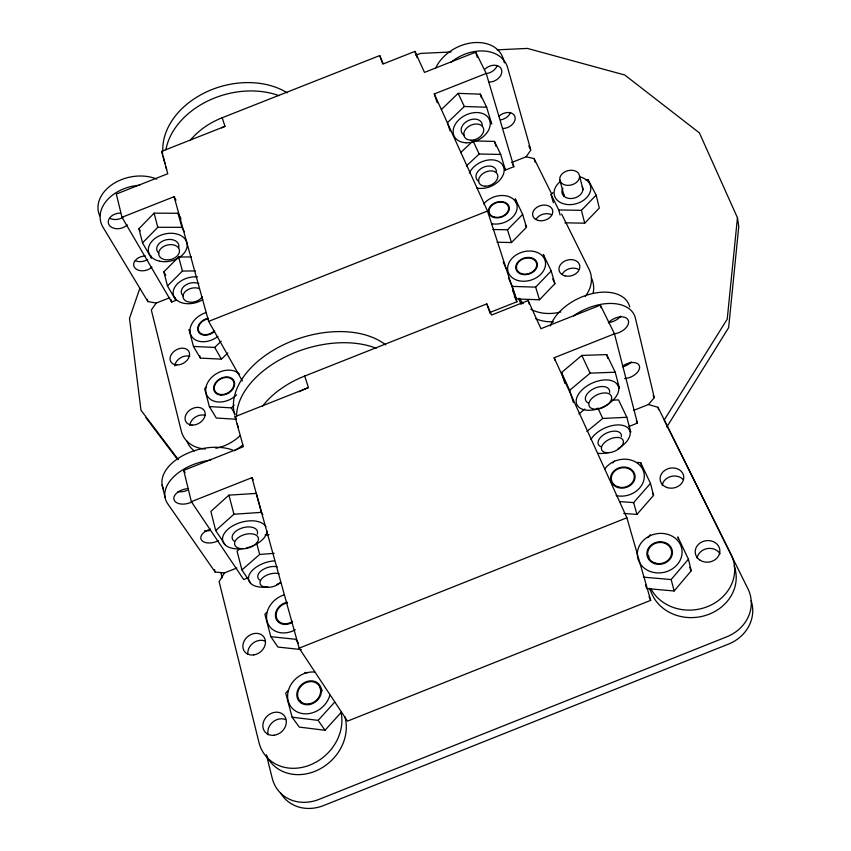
<?xml version="1.0" encoding="UTF-8"?>
<svg xmlns="http://www.w3.org/2000/svg" width="851" height="851" viewBox="0 0 851 851"><rect width="100%" height="100%" fill="white"/><g stroke="black" fill="none" stroke-linecap="round" stroke-linejoin="round"><path stroke-width="1.28" d="M497.197 49.837L527.46 48.422L624.762 75.005L699.405 132.905L737.455 217.76L727.222 319.146L664.184 420.043L747.912 588.743A40.274 35.933 -6.2 0 1 726.69 636.835L319.104 799.344A41.135 35.434 -44.5 0 1 272.235 778.293L266.459 755.156M139.841 288.351L129.49 318.38L140.979 410.225L178.284 459.551M236.855 568L224.504 572.904L219.122 581.627L258.991 742.529A44.858 38.231 -42.2 0 0 308.753 765.496A44.858 38.231 -42.2 0 0 341.091 712.574M666.78 427.042L728.647 327.646L738.753 226.536L737.455 217.76M169.668 297.754L156.19 303.084L151.329 310.009L181.295 431.042A38.21 28.86 -30.8 0 0 205.314 449.009M511.451 162.584L526.099 156.797L530.843 150.095L507.579 67.452A37.518 27.477 -26.8 0 0 450.743 62.474M645.537 584.743L646.632 588.552L674.152 590.988L691.225 570.787L688.427 559.192L677.832 536.885L678.407 539.226M643.335 577.148L671.152 579.552L688.427 559.192M633.665 410.395L648.43 404.523L654.281 397.672L635.399 318.157A43.401 26.232 -25.4 0 0 573.531 315.881M647.856 537.726L650.441 534.736M623.751 513.44L636.92 514.429L653.568 495.356L650.472 483.389L640.654 462.667L636.718 462.412M619.698 501.59L633.633 502.601L650.472 483.389M612.667 462.944L614.433 460.965M288.351 690.331L285.734 693.15L292.116 717.202L299.254 727.094L325.008 730.264L341.442 712.127M292.116 717.202L318.125 720.361L334.762 702.064M266.65 612.433L264.884 614.305L270.82 636.665L277.926 647.058L301.36 649.579M512.621 290.606L516.366 298.967L539.523 299.765L554.905 283.691L551.193 270.98L543.31 254.364L543.991 256.694M508.526 278.011L512.291 286.383L535.651 287.138L551.193 270.98M564.883 222.802L584.722 223.196L599.317 208.069L596.157 195.145L588.169 179.827L585.541 179.795M552.916 192.645L551.076 194.507L558.735 209.952L581.414 210.335L596.157 195.145M150.755 255.608L151.414 258.183L142.521 242.897L138.947 228.717L154.095 213.165L178.029 213.271L181.04 218.803M142.521 242.897L157.807 227.291L181.912 227.334L184.337 231.749M497.048 242.216L511.483 242.556L526.503 227.249L522.652 214.42L515.27 198.836L516.685 203.517M492.92 229.493L507.473 229.802L522.652 214.42M175.168 297.733L175.838 300.286L167.487 285.936L163.828 271.863L178.636 257.013L191.454 256.949M167.487 285.936L182.433 271.054L195.326 270.937M206.485 386.843L204.612 388.673L209.357 406.565L231.366 407.863L234.206 405.065M190.262 331.762L189.018 329.635L193.464 346.442L200.336 358.101L221.441 359.143L227.813 352.963M441.392 109.534L458.157 93.355L480.326 94.153L486.644 107.215L491.708 123.969L489.431 119.225M193.464 346.442L214.729 347.431L221.175 341.219M486.644 107.215L464.327 106.503L447.381 122.725L450.136 131.022M460.582 152.701L472.114 141.819M466.337 166.051L479.166 154.01L500.696 154.446L505.462 170.179L503.218 165.445M262.81 514.557L261.459 512.366L256.215 493.41L228.93 495.133L210.878 511.398L215.697 530.524L225.079 544.566M215.697 530.524L233.951 514.227L261.459 512.366M239.971 548.555L237.046 551.129L241.929 569.925L250.641 582.967M241.929 569.925L259.683 554.458L274.171 553.331M564.936 383.514L561.564 372.525L581.807 355.41L606.71 354.612L615.22 372.217L619.443 388.247L617.198 383.578M573.361 402.459L569.659 390.301L590.137 373.142L615.22 372.217M578.925 413.937L584.807 409.065M586.892 431.468L602.742 418.458L626.847 417.277L630.782 432.18L629.134 428.723M248.588 577.584L243.684 579.531L191.347 501.675L183.71 470.348L243.354 446.701L235.036 416.692L308.413 387.609L304.722 376.046L486.783 303.903L491.57 315.03L528.163 300.531L540.959 328.699L600.359 305.147L614.486 333.826L637.41 423.117L628.868 426.511M191.347 501.675L251.928 477.656L299.148 648.154L626.889 517.78L554.161 357.75L614.486 333.826M626.889 517.78L650.685 600.359L347.506 721.127L299.148 648.154M505.313 170.072L513.855 166.7L486.219 73.441L475.741 52.166L424.489 72.399L414.948 51.4L383.312 63.889L379.727 55.581L222.217 117.725L224.972 126.373L161.562 151.393L167.753 173.742L116.31 194.049L121.98 217.282L174.104 196.698L175.987 200.176M437.233 102.78L434.276 93.95L486.219 73.441M121.98 217.282L171.625 302.041L176.519 300.105M174.104 196.698L208.644 321.38L487.495 211.037L434.276 93.95M489.836 312.498L516.908 301.765L487.495 211.037M415.852 55.049L420.862 53.4L451.136 51.985M265.065 534.917L268.99 534.63M612.241 400.172L618.539 399.896L626.847 417.277M500.696 154.446L494.474 141.415L473.071 140.915L479.166 154.01M235.557 419.213L216.292 418.032L209.357 406.565M210.601 460.104A43.933 26.094 -15.2 0 0 167.658 503.686L215.165 572.074L224.504 572.904M270.82 636.665L295.776 639.303L298.531 643.462M304.881 672.45L307.445 672.737M139.713 185.252A37.987 27.296 -12.3 0 0 103.003 227.228L147.851 301.552L156.19 303.084M526.099 156.797L534.13 158.605L551.682 193.975M648.43 404.523L657.993 407.299L731.073 554.522A43.986 38.731 -8.6 0 1 708.84 606.061A43.986 38.731 -8.6 0 1 651.1 589.115M145.915 417.671L177.582 459.561M318.125 720.361L325.008 730.264M183.71 470.348L185.156 472.539M251.928 477.656L253.3 479.921M235.036 416.692L236.376 418.969M231.366 407.863L235.057 414.139M138.947 228.717L140.213 230.898M163.828 271.863L165.754 275.181M214.729 347.431L221.441 359.143M208.644 321.38L242.407 381.046M161.562 151.393L162.807 153.744M653.196 395.481L654.281 397.672M528.769 145.925L530.322 149.053M561.628 214.026L589.115 269.437A37.816 28.998 -16.3 0 1 585.275 296.425M512.717 164.339L513.855 166.7M636.282 420.788L637.41 423.117M689.565 567.287L691.225 570.787M552.661 278.958L554.905 283.691M652.494 493.069L653.568 495.356M525.375 224.866L526.503 227.249M581.807 355.41L590.137 373.142M458.157 93.355L464.327 106.503M597.859 407.959L602.742 418.458M561.564 372.525L569.659 390.301M503.218 262.108L505.941 268.161M649.387 588.318L652.111 594.37A43.667 38.582 -8.3 0 0 707.298 614.879A43.667 38.582 -8.3 0 0 734.136 565.809M518.45 298.307L521.163 304.35M514.206 295.733L516.908 301.765M649.058 596.732L650.685 600.359M379.727 55.581L382.759 63.963M486.783 303.903L490.187 313.689M414.948 51.4L417.054 57.645M512.291 286.383L516.366 298.967M528.163 300.531L529.343 304.286M507.473 229.802L511.483 242.556M554.161 357.75L554.937 360.26M535.651 287.138L539.523 299.765M480.326 94.153L481.421 97.737M494.474 141.415L495.952 146.266M475.741 52.166L477.251 57.208M504.398 62.889L503.324 59.07A37.327 27.487 -26.9 0 0 471.741 42.869A37.327 27.487 -26.9 0 0 435.744 67.963M534.13 158.605L535.173 162.318M633.633 502.601L636.92 514.429M551.076 194.507L553.331 202.666M178.029 213.271L181.912 227.334M558.735 209.952L560.139 215.069M256.64 543.193L259.683 554.458M178.636 257.013L182.433 271.054M606.71 354.612L607.699 358.324M559.756 179.635L564.096 195.9M199.698 355.707L200.336 358.101M671.152 579.552L674.152 590.988M228.93 495.133L233.951 514.227M154.095 213.165L157.807 227.291M600.359 305.147L601.029 307.722M640.654 462.667L641.601 466.284M170.966 299.499L171.625 302.041M581.414 210.335L584.722 223.196M579.542 175.923A10.095 7.351 -15.3 0 1 565.468 185.103A10.095 7.351 -15.3 0 1 563.936 172.402A10.095 7.351 -15.3 0 1 579.542 175.923L583.031 189.741M220.898 572.691L222.175 577.829M588.169 179.827L588.754 182.188M214.569 569.681L215.165 572.074M147.287 299.265L147.851 301.552M657.993 407.299L658.546 409.65M162.147 484.964L165.009 497.346M563.756 196.634A9.967 7.319 -15.2 0 1 563.883 194.688M580.127 177.008A18.658 13.68 -15.2 0 1 587.935 196.145A18.658 13.68 -15.2 0 1 560.618 202.634A18.658 13.68 -15.2 0 1 560.075 181.774M582.254 186.571A10.659 7.819 -15.2 0 1 571.946 198.496A10.659 7.819 -15.2 0 1 562.915 188.273M202.708 299.626A19.073 13.01 -14.5 0 1 173.37 294.776A19.073 13.01 -14.5 0 1 197.517 276.883M183.22 295.893A10.893 7.436 -14.5 0 1 184.646 285.755A10.893 7.436 -14.5 0 1 198.804 283.606M464.018 135.107A11.137 7.957 -25.8 0 1 467.986 120.714A11.137 7.957 -25.8 0 1 482.326 125.81M158.86 253.364A11.254 7.914 -13.5 0 1 165.232 240.056A11.254 7.914 -13.5 0 1 178.774 247.556M469.38 173.04A18.882 13.073 -25.3 0 1 493.591 159.967A18.882 13.073 -25.3 0 1 502.037 177.093A18.882 13.073 -25.3 0 1 476.709 187.911M478.709 181.231A10.786 7.468 -25.3 0 1 482.666 167.626A10.786 7.468 -25.3 0 1 496.473 172.274M236.61 394.821A19.52 14.605 -29.7 0 1 209.878 398.906A19.52 14.605 -29.7 0 1 213.324 375.865A19.52 14.605 -29.7 0 1 239.663 374.419M483.751 203.985A18.722 13.754 -17.8 0 1 508.196 196.379A18.722 13.754 -17.8 0 1 515.206 213.846A18.722 13.754 -17.8 0 1 491.676 223.728M217.962 336.379A18.892 13.722 -28.7 0 1 191.028 335.294A18.892 13.722 -28.7 0 1 206.431 312.487M214.643 331.252A10.797 7.84 -28.7 0 1 198.209 331.528A10.797 7.84 -28.7 0 1 208.346 318.189M202.176 296.786A10.244 6.968 -14.5 0 1 188.028 301.86A10.244 6.968 -14.5 0 1 184.784 292.095A10.244 6.968 -14.5 0 1 199.506 288.723M214.218 330.965A10.127 7.351 -28.7 0 1 198.815 331.22A10.127 7.351 -28.7 0 1 208.314 318.721M238.28 427.585A86.525 53.826 -18.1 0 1 237.269 423.862M236.546 416.692A86.525 53.826 -18.1 0 1 286.053 356.526A86.525 53.826 -18.1 0 1 376.142 348.25M234.759 415.054A86.025 53.964 -18.1 0 1 285.053 344.049A86.025 53.964 -18.1 0 1 385.716 344.878M299.041 391.79A76.409 46.486 -18.3 0 1 308.413 387.609M262.523 406.214A75.962 46.635 -18.2 0 1 304.722 376.046M280.67 582.573A22.041 12.137 -16.7 0 1 276.639 584.456M267.874 586.828A22.041 12.137 -16.7 0 1 248.715 576.382A22.041 12.137 -16.7 0 1 274.288 560.841M259.757 580.063A12.595 6.936 -16.7 0 1 261.523 570.553A12.595 6.936 -16.7 0 1 277.266 566.83M599.987 408.225A22.626 13.105 -24.6 0 1 577.765 395.438A22.626 13.105 -24.6 0 1 614.06 381.652A22.626 13.105 -24.6 0 1 601.072 407.81M588.179 402.959A12.925 7.489 -24.6 0 1 593.892 388.609A12.925 7.489 -24.6 0 1 609.593 392.524M267.054 530.981A22.881 13.052 -16.1 0 1 253.119 545.704M252.045 546.14A22.881 13.052 -16.1 0 1 246.407 547.906M242.939 548.555A22.881 13.052 -16.1 0 1 222.526 539.768A22.881 13.052 -16.1 0 1 240.631 522.471A22.881 13.052 -16.1 0 1 265.916 526.609M234.323 541.247A13.073 7.457 -16.1 0 1 242.28 527.918A13.073 7.457 -16.1 0 1 257.321 534.066M590.956 439.446A21.807 12.191 -24.3 0 1 624.134 425.777A21.807 12.191 -24.3 0 1 618.124 448.573M607.752 452.689A21.807 12.191 -24.3 0 1 597.891 453.264M600.71 446.658A12.467 6.968 -24.3 0 1 606.316 433.191A12.467 6.968 -24.3 0 1 621.368 436.637M280.011 583.02A11.84 6.489 -16.7 0 1 263.778 586.86A11.84 6.489 -16.7 0 1 262.885 577.606A11.84 6.489 -16.7 0 1 279.117 573.776M622.358 366.249A11.808 6.882 -25.5 0 1 639.537 366.462A11.808 6.882 -25.5 0 1 624.591 378.535M631.378 361.845A11.744 6.904 -25.6 0 1 622.921 366.813M608.412 322.72A12.244 7.382 -26 0 1 623.251 316.944A12.244 7.382 -26 0 1 627.602 325.571A12.244 7.382 -26 0 1 614.028 333.826M550.406 325.954A43.135 26.328 -25.4 0 1 591.722 293.744A43.135 26.328 -25.4 0 1 629.697 306.945M620.783 316.125A12.169 7.404 -26 0 1 608.486 322.582M662.206 485.23A11.808 10.021 -10.5 0 1 670.886 476.475A11.808 10.021 -10.5 0 1 683.193 479.496M697.129 558.096A12.265 10.733 -7.2 0 1 707.085 548.618A12.265 10.733 -7.2 0 1 720.074 553.767M292.595 621.39A11.776 9.723 -36.1 0 1 276.458 617.571A11.776 9.723 -36.1 0 1 287.478 602.923M319.646 687.193A12.212 10.393 -40 0 1 322.274 690.842M301.392 703.096A12.212 10.393 -40 0 1 300.286 700.586M329.911 695.15A22.881 19.435 -39.8 0 1 303.424 713.712A22.881 19.435 -39.8 0 1 288.383 690.618A22.881 19.435 -39.8 0 1 314.913 672.109M604.614 469.209A21.637 18.275 -13.8 0 1 632.697 460.636A21.637 18.275 -13.8 0 1 642.643 483.464A21.637 18.275 -13.8 0 1 616.124 495.622M295.318 629.74A21.977 18.148 -36.1 0 1 267.278 621.868A21.977 18.148 -36.1 0 1 284.457 594.785M292.031 622.517A12.563 10.372 -36.1 0 1 275.628 617.411A12.563 10.372 -36.1 0 1 287.489 602.242M648.824 558.692A11.999 10.51 -11.2 0 1 648.877 555.937M637.452 556.341A22.488 19.658 -11.3 0 1 666.886 534.12A22.488 19.658 -11.3 0 1 675.885 566.064A22.488 19.658 -11.3 0 1 638.846 561.277M638.356 560.086A22.488 19.658 -11.3 0 1 637.654 557.596M247.864 654.483A12.02 9.925 -38.8 0 1 252.864 643.26A12.02 9.925 -38.8 0 1 264.906 640.984M218.271 540.715A11.957 6.84 -15.4 0 1 201.485 540.034A11.957 6.84 -15.4 0 1 210.495 529.131M192.135 501.803A12.403 7.34 -14.6 0 1 174.029 499.707A12.403 7.34 -14.6 0 1 188.018 488.644M187.252 490.399A12.329 7.361 -14.5 0 1 178.05 491.718M210.452 530.386A11.893 6.872 -15.3 0 1 204.559 530.801M344.878 716.744A44.539 38.082 -42.5 0 1 318.083 769.91A44.539 38.082 -42.5 0 1 266.097 754.975M163.594 489.314A43.667 26.179 -15.1 0 1 181.593 456.285A43.667 26.179 -15.1 0 1 232.61 450.051M268.108 734.764A12.52 10.595 -42.9 0 1 272.597 722.222A12.52 10.595 -42.9 0 1 285.521 719.584M498.931 116.289A10.255 7.276 -27 0 1 514.983 116.725A10.255 7.276 -27 0 1 502.547 128.48M510.579 112.417A10.201 7.276 -27 0 1 500.931 119.863M560.756 311.987A37.816 28.998 -16.3 0 1 530.843 309.296M523.333 303.637A37.816 28.998 -16.3 0 1 519.578 298.35M484.953 69.122A10.584 7.733 -27.7 0 1 501.558 69.771A10.584 7.733 -27.7 0 1 488.793 82.079M591.36 277.958A37.572 28.934 -16.2 0 1 593.168 292.957M553.427 321.795A37.572 28.934 -16.2 0 1 535.715 318.71M497.122 65.687A10.531 7.733 -27.7 0 1 487.208 73.463M536.087 219.26A10.223 7.595 -16.3 0 1 551.65 214.792M562.341 273.958A10.552 8.074 -15.5 0 1 578.403 269.384M174.785 365.951A10.329 7.563 -30.2 0 1 189.816 356.335M240.056 435.744A38.21 28.86 -30.8 0 1 215.856 448.307M151.904 267.065A10.382 7.233 -12.7 0 1 138.979 270.395A10.382 7.233 -12.7 0 1 134.171 262.172A10.382 7.233 -12.7 0 1 145.425 255.991M127.214 224.877A10.723 7.68 -11.6 0 1 113.864 228.259A10.723 7.68 -11.6 0 1 108.747 219.515A10.723 7.68 -11.6 0 1 120.331 213.101M123.001 217.292A10.669 7.68 -11.5 0 1 110.183 218.484M147.68 259.47A10.329 7.233 -12.6 0 1 135.298 260.725M242.716 444.999A37.965 28.806 -30.9 0 1 234.461 450.7M194.4 451.03A37.965 28.806 -30.9 0 1 186.858 440.988M99.737 215.846A37.784 27.317 -12.2 0 1 113.13 183.89A37.784 27.317 -12.2 0 1 156.68 179.05M189.816 425.457A10.669 8.031 -31.4 0 1 205.293 415.426M280.756 793.196A40.848 35.274 -44.9 0 0 323.774 805.482L728.318 644.175A39.986 35.785 -5.9 0 0 751.146 600.689M166.711 169.445A75.25 55.836 -16.5 0 1 166.115 167.083M165.881 149.808A75.25 55.836 -16.5 0 1 278.926 95.652M165.083 163.243A74.867 55.858 -16.4 0 1 163.296 156.137M162.807 151.191A74.867 55.858 -16.4 0 1 206.399 91.961A74.867 55.858 -16.4 0 1 287.244 92.833M221.473 127.841A66.325 48.539 -16.7 0 1 224.972 126.373M190.284 140.319A65.984 48.56 -16.6 0 1 222.217 117.725M466.167 142.777A19.488 13.914 -25.8 0 0 489.814 120.64A19.488 13.914 -25.8 0 0 459.125 119.566A19.488 13.914 -25.8 0 0 466.167 142.777M159.711 261.214A19.701 13.839 -13.5 0 0 187.114 243.854A19.701 13.839 -13.5 0 0 156.51 237.386A19.701 13.839 -13.5 0 0 159.711 261.214M220.983 395.109A11.159 8.34 -29.7 0 0 234.408 381.897A11.159 8.34 -29.7 0 0 217.005 381.014A11.159 8.34 -29.7 0 0 220.983 395.109M494.197 217.579A10.701 7.861 -17.8 0 0 509.292 207.75A10.701 7.861 -17.8 0 0 493.048 203.857A10.701 7.861 -17.8 0 0 494.197 217.579M518.397 280.628A19.339 14.658 -17.2 0 0 545.512 262.608A19.339 14.658 -17.2 0 0 515.876 255.14A19.339 14.658 -17.2 0 0 518.397 280.628M521.854 274.33A11.052 8.372 -17.2 0 0 537.385 264.076A11.052 8.372 -17.2 0 0 520.472 259.757A11.052 8.372 -17.2 0 0 521.854 274.33M485.315 186.22A10.138 6.999 -25.3 0 0 497.644 174.859A10.138 6.999 -25.3 0 0 481.719 174.572A10.138 6.999 -25.3 0 0 485.315 186.22M164.764 259.608A10.584 7.414 -13.6 0 0 179.444 250.258A10.584 7.414 -13.6 0 0 162.988 246.854A10.584 7.414 -13.6 0 0 164.764 259.608M470.826 140.202A10.467 7.446 -25.7 0 0 483.485 128.299A10.467 7.446 -25.7 0 0 466.997 127.799A10.467 7.446 -25.7 0 0 470.826 140.202M494.484 217.079A10.031 7.361 -17.8 0 0 508.632 207.878A10.031 7.361 -17.8 0 0 493.41 204.219A10.031 7.361 -17.8 0 0 494.484 217.079M221.175 394.534A10.457 7.819 -29.7 0 0 233.77 382.152A10.457 7.819 -29.7 0 0 217.452 381.322A10.457 7.819 -29.7 0 0 221.175 394.534M608.465 452.721A11.723 6.51 -24.3 0 0 623.283 440.807A11.723 6.51 -24.3 0 0 605.476 441.733A11.723 6.51 -24.3 0 0 608.465 452.721M241.205 548.693A12.297 6.978 -16.1 0 0 258.459 538.513A12.297 6.978 -16.1 0 0 239.876 536.555A12.297 6.978 -16.1 0 0 241.205 548.693M596.211 409.193A12.159 7.01 -24.6 0 0 611.529 396.63A12.159 7.01 -24.6 0 0 592.998 397.374A12.159 7.01 -24.6 0 0 596.211 409.193M667.354 487.623A11.893 10.052 -10.6 0 0 683.672 476.166A11.893 10.052 -10.6 0 0 664.759 470.401A11.893 10.052 -10.6 0 0 667.354 487.623M700.128 560.235A12.35 10.776 -7.4 0 0 719.786 552.32A12.35 10.776 -7.4 0 0 702.735 541.576A12.35 10.776 -7.4 0 0 700.128 560.235M309.009 703.873A12.265 10.414 -39.8 0 0 319.157 685.789A12.265 10.414 -39.8 0 0 299.169 688.714A12.265 10.414 -39.8 0 0 309.009 703.873M618.188 486.921A11.595 9.786 -13.8 0 0 634.24 475.72A11.595 9.786 -13.8 0 0 616.007 470.082A11.595 9.786 -13.8 0 0 618.188 486.921M654.972 563A12.052 10.531 -11.3 0 0 671.556 551.203A12.052 10.531 -11.3 0 0 652.43 544.927A12.052 10.531 -11.3 0 0 654.972 563M309.009 704.617A13.073 11.106 -39.8 0 0 319.827 685.321A13.073 11.106 -39.8 0 0 298.51 688.448A13.073 11.106 -39.8 0 0 309.009 704.617M617.879 487.549A12.371 10.435 -13.8 0 0 635.006 475.603A12.371 10.435 -13.8 0 0 615.56 469.582A12.371 10.435 -13.8 0 0 617.879 487.549M654.674 563.67A12.85 11.233 -11.3 0 0 672.354 551.086A12.85 11.233 -11.3 0 0 651.951 544.395A12.85 11.233 -11.3 0 0 654.674 563.67M253.811 654.898A12.105 9.957 -38.6 0 0 264.129 637.356A12.105 9.957 -38.6 0 0 244.535 640.324A12.105 9.957 -38.6 0 0 253.811 654.898M274.33 735.221A12.605 10.637 -42.6 0 0 284.894 716.574A12.605 10.637 -42.6 0 0 264.555 719.499A12.605 10.637 -42.6 0 0 274.33 735.221M538.343 220.473A10.286 7.606 -16.3 0 0 552.756 211.037A10.286 7.606 -16.3 0 0 536.96 207.272A10.286 7.606 -16.3 0 0 538.343 220.473M564.99 275.862A10.616 8.095 -15.6 0 0 579.808 266.023A10.616 8.095 -15.6 0 0 563.373 261.874A10.616 8.095 -15.6 0 0 564.99 275.862M176.721 364.93A10.393 7.574 -30.1 0 0 189.379 352.75A10.393 7.574 -30.1 0 0 173.338 352.016A10.393 7.574 -30.1 0 0 176.721 364.93M191.975 425.053A10.733 8.053 -31.3 0 0 204.974 412.267A10.733 8.053 -31.3 0 0 188.379 411.32A10.733 8.053 -31.3 0 0 191.975 425.053M522.142 273.809A10.361 7.85 -17.2 0 0 536.704 264.193A10.361 7.85 -17.2 0 0 520.855 260.151A10.361 7.85 -17.2 0 0 522.142 273.809"/></g></svg>
